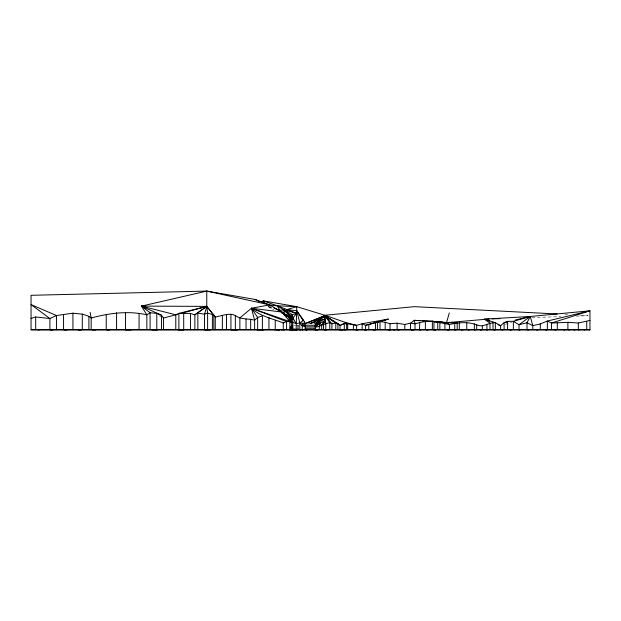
<?xml version="1.0" encoding="UTF-8"?>
<svg xmlns="http://www.w3.org/2000/svg" width="621" height="621" viewBox="0 0 621 621"><rect width="100%" height="100%" fill="white"/><g stroke="black" fill="none" stroke-linecap="round" stroke-linejoin="round"><path stroke-width="0.47" stroke-dasharray="3.1 2.33" d="M505.246 324.294L511.727 322.268M531.848 317.579L560.903 316.625M576.397 316.12L588.017 315.74M293.888 325.497L295.247 325.497M295.922 325.497L299.159 325.497M293.888 328.292L295.247 328.292M295.922 328.292L299.159 328.292M564.846 314.389L567.741 314.536M580.293 315.181L588.017 315.577M267.899 306.51L273.426 309.522M268.652 306.712L272.037 308.528L268.73 306.572M159.232 315.74L160.924 316.656M268.551 306.58L273.248 309.522M270.081 305.586L271.548 307.791M298.321 325.497L298.321 328.292M297.63 325.497L297.63 328.292"/><path stroke-width="0.93" d="M290.628 329.914L291.816 329.673L291.195 329.673M296.108 329.914L296.776 306.658L263.203 300.851L261.177 301.961M393.66 329.914L394.909 329.914M568.782 329.914L569.333 329.914M290.977 326.646L290.38 328.292L290.341 327.019L292.398 326.995L292.188 328.105L290.349 328.105L290.853 328.33M340.036 329.673L340.036 325.466L337.909 323.58L324.892 315.67L305.175 323.603L299.811 322.928L296.108 323.603L292.732 322.167L291.746 322.726L290.473 322.478L290.698 320.506L289.821 315.942L283.712 309.84L277.3 305.788L263.203 300.851L264.53 303.11M302.101 329.673L302.497 323.269L305.175 325.637L302.101 325.707L299.811 322.928L296.776 310.803L286.972 309.553L296.776 306.658L324.892 315.274L346.076 322.664L356.609 325.334L362.136 323.735L388.21 319.132L365.59 325.334L362.136 323.735L362.136 329.673M334.455 321.857L324.892 315.67L323.525 324.744L323.525 329.673M290.76 328.33L290.349 328.105L292.188 328.105L292.351 325.497L291.746 325.497M290.209 328.292L292.561 328.292L292.398 326.995L291.746 326.646L291.746 322.726L289.316 317.556L279.869 310.539L273.915 308.101M295.348 329.914L294.897 329.914M449.317 312.899L446.53 322.664L449.418 324.496C458.314 322.54 468.04 321.453 476.695 324.876C483.441 328.004 488.812 322.144 495.341 322.672L500.611 325.738L500.611 329.673M277.828 329.914L278.837 329.914M589.345 329.914L589.95 329.673L31.05 329.673L31.05 295.301L206.762 291.086L255.091 299.446L269.584 304.849L281.732 312.029L288.749 317.556L289.316 317.556L290.356 315.313L296.652 313.318L277.3 305.788L268.156 304.888M300.82 329.914L299.951 329.673M290.154 329.673L289.65 329.914M289.883 329.914L289.906 321.6L288.749 317.556L290.698 320.506L292.732 322.167M292.39 329.914L293.073 329.673M281.577 329.914L282.004 329.914M293.834 329.914L293.539 329.914M321.678 329.673L321.678 325.078L319.636 323.114L315.352 327.251L319.155 326.436L321.678 325.078L323.921 321.484L325.792 323.735L325.792 329.673M574.021 329.914L574.58 329.914M239.869 329.673L239.869 317.921L251.435 308.249L286.584 321.6L289.906 321.6L296.652 313.318L283.712 309.84L278.185 310.531M276.376 329.914L276.819 329.914M297.436 329.673L296.233 329.914M419.501 329.914L419.749 322.555C432.177 319.458 444.644 323.463 457.196 322.811L457.196 329.673M292.165 329.914L292.794 329.673M578.593 329.914L579.23 329.914M337.909 329.673L337.909 323.58L335.782 323.099L324.892 315.67L315.352 323.58L315.352 329.673M475.181 329.914L474.39 329.914M331.917 329.673L331.917 323.735L324.892 315.67L315.352 323.58L313.869 322.61L310.531 323.362L307.511 322.718M315.352 326.615L319.636 323.114L319.155 329.673M302.287 329.914L302.761 329.914M306.308 329.914L307.131 329.914M274.893 329.914L275.344 329.914M303.071 320.405L296.776 310.803L303.56 320.195L299.811 322.928L299.811 329.914M426.588 329.914L427.993 329.914M291.047 326.646L290.341 327.019L290.418 327.849M313.869 322.61L324.892 315.67L329.767 322.578L331.917 323.735L335.782 323.099L335.782 329.673M294.773 329.914L295.169 329.673M584.229 329.914L584.811 329.914M310.531 323.362L324.892 315.67L325.792 323.735L321.678 325.078M433.714 329.914L435.67 329.914M296.628 329.914L297.086 329.673M325.443 320.576L324.309 319.14L315.352 323.58L323.921 321.484L315.352 324.744M518.877 329.914L519.87 329.914M563.884 329.914L564.931 329.914M336.054 322.889L340.036 325.466L346.076 322.664L347.721 323.735L356.609 325.334L356.609 329.673M554.887 329.914L556.036 329.914M254.618 329.673L254.618 320.234L251.435 308.249L269.584 304.849L206.762 291.086L141.441 306.122L161.514 315.235L163.463 318.03L175.79 314.816L178.871 313.403L206.762 306.378L215.262 317.005L215.262 329.673M340.036 325.466L346.076 322.664L346.658 323.991L346.658 329.673M498.058 324.698L500.611 325.738L504.105 322.672L507.605 321.352L513.357 321.321L519.032 324.729L527.019 322.726L532.802 325.637L540.301 323.921L547.334 321.049L589.95 310.803L589.95 329.914L31.05 329.914M284.356 314.668L286.956 315.802L281.732 312.029L251.435 308.249C260.409 316.477 272.277 318.534 283.261 322.928L286.584 321.6L286.584 329.673M324.892 315.67L305.175 323.603L305.175 329.673M501.939 329.914L502.769 329.914M373.097 329.914L375.371 329.914M527.594 329.914L528.712 329.914M536.583 329.914L537.623 329.914M468.335 329.914L469.181 329.914M317.828 321.181L324.309 319.14M545.564 329.914L546.954 329.914M547.334 329.673L547.334 321.049L551.533 323.013L567.889 322.33L578.337 323.013L589.95 320.42M31.05 318.41L35.684 316.966L49.913 318.542L56.449 315.515L72.929 313.194L82.29 314.11L88.896 316.353L91.178 318.006C109.319 313.124 128.299 310.57 146.851 314.816L150.088 312.736L156.787 313.403L161.514 315.235L161.514 329.673M526.538 317.642L530.249 316.485L589.95 310.803L551.533 323.013L551.533 329.673M305.835 329.914L306.634 329.673M509.981 329.914L511.378 329.914M325.792 323.735L329.767 322.578L329.767 329.673M486.538 329.914L487.361 329.914M324.209 329.914L326.739 329.914M419.749 322.555L415.022 323.851L410.543 323.176L404.807 324.465L397.13 323.176L390.019 323.696L385.191 322.276L379.998 321.585L379.998 329.673M146.851 329.673L146.851 314.816L141.441 306.122L175.79 314.816L177.614 314.319M183.987 312.58L206.762 306.378L215.262 317.005C221.86 315.942 228.73 312.534 235.343 315.445C240.909 320.025 248.284 318.162 254.618 320.234L257.653 317.416L262.38 315.879L262.38 329.673M493.773 329.914L495.1 329.914M454.588 329.914L455.961 329.914M461.38 329.914L463.08 329.914M507.838 321.787L504.105 322.672L504.105 329.673M515.314 320.025L530.249 316.485L532.802 325.637L532.802 329.673M364.449 329.914L366.732 329.914M480.281 329.914L481.562 329.914M50.146 329.914L53.026 329.914M64.11 329.914L67.076 329.914M78.285 329.914L81.242 329.914M411.102 329.914L413.85 329.914M92.498 329.914L95.471 329.914M106.688 329.914L109.653 329.914M447.011 329.914L449.037 329.914M355.872 329.914L358.061 329.914M388.024 329.914L390.524 329.914M339.625 329.914L343.04 329.914M314.909 329.914L317.867 329.914M344.275 329.914L346.51 329.673M324.892 315.274L414.238 306.658L557.122 313.985M125.597 329.914L131.093 329.914M151.889 329.914L157.408 329.914M178.281 329.914L183.816 329.914M204.736 329.914L210.286 329.914M231.253 329.914L237.408 329.914M206.762 291.086L206.762 306.378L194.87 314.816L190.523 313.403L178.871 313.403L178.871 329.673M257.195 329.914L263.739 329.914M489.247 318.977L446.53 322.664L439.878 322.183M492.15 318.884L499.897 318.627M292.157 328.105L293.034 328.292M305.175 328.284L315.352 328.284M150.088 329.673L150.088 312.736L141.441 306.122L206.762 306.378L207.616 313.054L207.616 329.673M437.533 321.996L432.363 321.111L414.238 320.335L410.543 323.176L410.543 329.673M296.776 306.658L277.3 305.788L279.869 310.539M419.936 320.746L414.238 320.335L415.022 323.851L415.022 329.673M422.785 320.956L428.482 321.36M434.18 321.771L437.029 321.981M440.235 322.198L446.53 322.664L433.939 321.732L433.939 329.673M399.295 329.914L397.642 329.673L398.045 329.914M37.803 329.673L39.27 329.914M277.641 329.673L278.27 329.914M437.758 329.673L437.758 321.732L439.87 322.656L449.418 324.496L449.418 329.673M419.718 329.673L420.883 329.914M302.101 325.707L305.175 326.467M213.818 329.673L213.818 315.033L207.616 313.054L204.55 314.249L197.851 313.054L197.851 329.673M290.473 322.478L289.906 321.6L251.435 308.249L257.653 317.416L257.653 329.673M279.093 311.074L281.732 312.029L289.316 317.556M281.926 313.085L289.821 315.942L291.715 319.031L290.356 315.313L283.712 309.84L284.597 314.047M489.519 321.22L484.403 319.132L530.249 316.485L527.019 322.726L527.019 329.673M284.472 314.591L286.956 315.802M279.691 329.914L279.264 329.914M283.316 329.914L282.889 329.914M284.395 329.914L284.146 329.914M255.091 299.446L259.33 301.721M141.441 306.122L145.671 308.412M283.712 309.84L292.196 314.552L292.732 317.556L292.871 329.914M281.732 312.029L289.906 321.6M304.127 322.004L305.175 323.603L303.56 320.195M292.219 318.294L290.356 315.313L292.732 317.556L296.108 323.603M90.154 312.441L91.178 318.006L91.178 329.673M586.729 321.437L586.729 329.673M578.337 323.013L578.337 329.673M567.889 322.33L567.889 329.673M557.301 323.013L557.301 329.673M540.301 323.921L540.301 329.673M519.032 329.673L519.032 324.729L530.249 316.485L513.357 321.321L513.357 329.673M507.605 321.352L507.605 329.673M495.341 329.673L495.341 322.672L484.403 319.132L489.977 323.099L489.977 329.673M493.012 322.672L493.012 329.673M486.934 324.876L486.934 329.673M482.323 325.738L482.323 329.673M476.695 324.876L476.695 329.673M474.335 323.797L474.335 329.673M466.79 322.811L466.79 329.673M459.315 322.811L459.315 329.673M454.758 323.65L454.758 329.673M444.892 323.65L444.892 329.673M439.87 322.656L439.87 329.673M432.363 321.111L432.363 329.673M425.362 321.732L425.362 329.673M404.807 324.465L404.807 329.673M397.13 323.176L397.13 329.673M390.019 323.696L390.019 329.673M385.191 322.276L385.191 329.673M377.413 329.673L377.413 322.276L388.21 319.132L365.59 325.334L365.59 329.673M375.519 322.78L375.519 329.673M368.812 324.566L368.812 329.673M353.38 324.589L353.38 329.673M347.721 329.673L347.721 323.735L344.282 323.735L344.282 329.673M292.002 326.429L292.002 328.292M291.746 328.292L291.746 329.914M290.845 326.429L290.845 328.292M283.261 322.928L283.261 329.673M275.243 320.265L275.243 329.673M268.947 317.416L268.947 329.673M250.659 319.14L250.659 329.673M246.048 319.14L246.048 329.673M235.343 315.445L235.343 329.673M230.934 314.249L230.934 329.673M226.525 314.436L226.525 329.673M222.365 315.445L222.365 329.673M212.382 314.249L212.382 329.673M204.55 329.673L204.55 314.249L206.762 306.378L194.87 314.816L194.87 329.673M190.523 313.403L190.523 329.673M183.707 313.054L183.707 329.673M175.79 314.816L175.79 329.673M163.463 318.03L163.463 329.673M156.787 313.403L156.787 329.673M139.065 313.403L139.065 329.673M125.512 312.736L125.512 329.673M116.577 312.736L116.577 329.673M106.23 314.816L106.23 329.673M88.896 316.353L88.896 329.673M82.29 314.11L82.29 329.673M72.929 313.194L72.929 329.673M63.559 314.816L63.559 329.673M56.449 329.673L56.449 315.515L31.05 304.6L49.913 318.542L49.913 329.673M35.684 316.966L35.684 329.673M315.212 325.264L305.361 325.264L305.361 326.84L315.212 326.84L315.212 325.264"/></g></svg>
